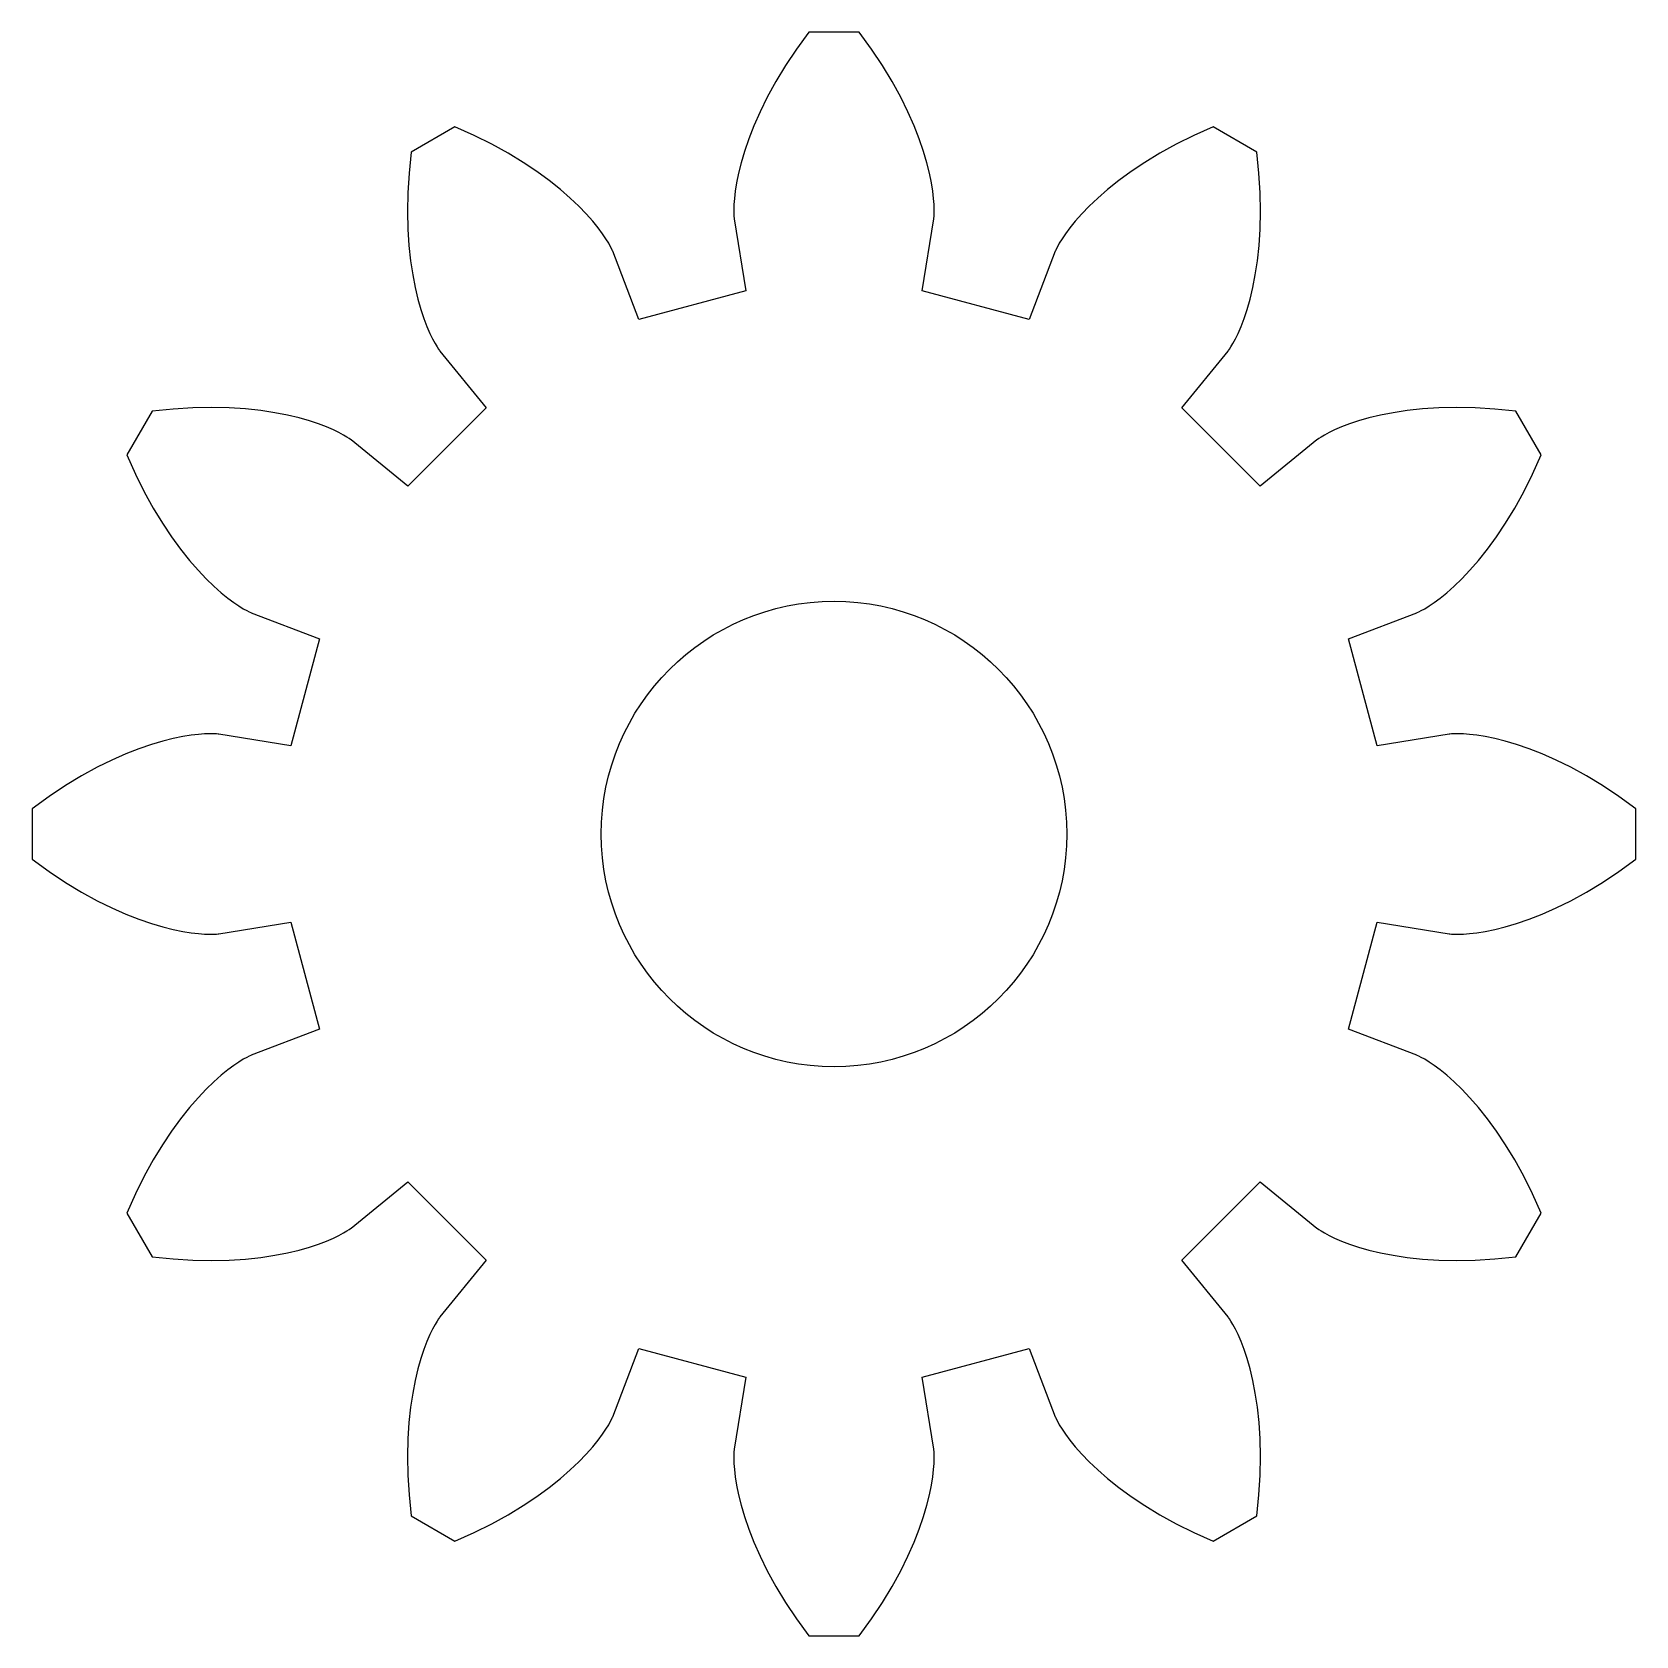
# Model space of a CAD drawing. Header units: millimetres. Extents: x -13.8 to 13.8, y -13.8 to 13.8.
import ezdxf

# ---------------------------------------------------------------- set-up
doc = ezdxf.new("R2010")
doc.units = ezdxf.units.MM

msp = doc.modelspace()

# ---------------------------------------------------------------- linework, layer by layer
at = {"color": 7, "linetype": 'Continuous', "lineweight": 25}
for p, q in [((-0.434, 13.782), (-0.646, 13.491)), ((0.434, 13.782), (-0.434, 13.782)), ((0.646, 13.491), (0.434, 13.782)), ((-0.646, 13.491), (-0.834, 13.206)), ((0.834, 13.206), (0.646, 13.491)), ((-0.834, 13.206), (-1.001, 12.931)), ((1.001, 12.931), (0.834, 13.206)), ((-1.001, 12.931), (-1.146, 12.666)), ((1.146, 12.666), (1.001, 12.931)), ((-1.271, 12.412), (-1.377, 12.172)), ((-1.146, 12.666), (-1.271, 12.412)), ((1.271, 12.412), (1.146, 12.666)), ((1.377, 12.172), (1.271, 12.412)), ((-6.516, 12.153), (-7.267, 11.719)), ((-6.186, 12.006), (-6.516, 12.153)), ((-1.377, 12.172), (-1.466, 11.945)), ((1.466, 11.945), (1.377, 12.172)), ((6.516, 12.153), (6.186, 12.006)), ((7.267, 11.719), (6.516, 12.153)), ((-5.881, 11.854), (-6.186, 12.006)), ((-5.599, 11.699), (-5.881, 11.854)), ((-1.466, 11.945), (-1.538, 11.732)), ((1.538, 11.732), (1.466, 11.945)), ((5.881, 11.854), (5.599, 11.699)), ((6.186, 12.006), (5.881, 11.854)), ((-7.267, 11.719), (-7.304, 11.36)), ((-5.341, 11.542), (-5.599, 11.699)), ((-1.538, 11.732), (-1.596, 11.536)), ((1.596, 11.536), (1.538, 11.732)), ((5.599, 11.699), (5.341, 11.542)), ((7.304, 11.36), (7.267, 11.719)), ((-7.304, 11.36), (-7.326, 11.02)), ((-5.106, 11.385), (-5.341, 11.542)), ((-4.893, 11.229), (-5.106, 11.385)), ((-1.641, 11.356), (-1.674, 11.194)), ((-1.596, 11.536), (-1.641, 11.356)), ((1.641, 11.356), (1.596, 11.536)), ((1.674, 11.194), (1.641, 11.356)), ((5.106, 11.385), (4.893, 11.229)), ((5.341, 11.542), (5.106, 11.385)), ((7.326, 11.02), (7.304, 11.36)), ((-4.703, 11.077), (-4.893, 11.229)), ((-4.534, 10.93), (-4.703, 11.077)), ((-1.698, 11.05), (-1.712, 10.924)), ((-1.674, 11.194), (-1.698, 11.05)), ((1.698, 11.05), (1.674, 11.194)), ((1.712, 10.924), (1.698, 11.05)), ((4.703, 11.077), (4.534, 10.93)), ((4.893, 11.229), (4.703, 11.077)), ((-7.326, 11.02), (-7.332, 10.698)), ((-4.386, 10.789), (-4.534, 10.93)), ((-4.257, 10.656), (-4.386, 10.789)), ((-1.72, 10.817), (-1.723, 10.729)), ((-1.712, 10.924), (-1.72, 10.817)), ((1.72, 10.817), (1.712, 10.924)), ((1.723, 10.729), (1.72, 10.817)), ((4.386, 10.789), (4.257, 10.656)), ((4.534, 10.93), (4.386, 10.789)), ((7.332, 10.698), (7.326, 11.02)), ((-7.332, 10.698), (-7.325, 10.396)), ((-4.147, 10.532), (-4.257, 10.656)), ((-4.055, 10.418), (-4.147, 10.532)), ((-1.723, 10.729), (-1.722, 10.661)), ((-1.722, 10.661), (-1.72, 10.612)), ((-1.72, 10.612), (-1.717, 10.583)), ((-1.717, 10.583), (-1.716, 10.574)), ((-1.716, 10.574), (-1.515, 9.333)), ((1.515, 9.333), (1.716, 10.574)), ((1.716, 10.574), (1.717, 10.583)), ((1.717, 10.583), (1.72, 10.612)), ((1.72, 10.612), (1.722, 10.661)), ((1.722, 10.661), (1.723, 10.729)), ((4.147, 10.532), (4.055, 10.418)), ((4.257, 10.656), (4.147, 10.532)), ((7.325, 10.396), (7.332, 10.698)), ((-7.325, 10.396), (-7.307, 10.114)), ((-3.979, 10.317), (-4.055, 10.418)), ((-3.919, 10.228), (-3.979, 10.317)), ((-3.872, 10.153), (-3.919, 10.228)), ((3.919, 10.228), (3.872, 10.153)), ((3.979, 10.317), (3.919, 10.228)), ((4.055, 10.418), (3.979, 10.317)), ((7.307, 10.114), (7.325, 10.396)), ((-7.307, 10.114), (-7.278, 9.852)), ((-3.839, 10.094), (-3.872, 10.153)), ((-3.817, 10.051), (-3.839, 10.094)), ((-3.805, 10.024), (-3.817, 10.051)), ((-3.801, 10.015), (-3.805, 10.024)), ((-3.355, 8.84), (-3.801, 10.015)), ((3.801, 10.015), (3.355, 8.84)), ((3.805, 10.024), (3.801, 10.015)), ((3.817, 10.051), (3.805, 10.024)), ((3.839, 10.094), (3.817, 10.051)), ((3.872, 10.153), (3.839, 10.094)), ((7.278, 9.852), (7.307, 10.114)), ((-7.278, 9.852), (-7.241, 9.612)), ((7.241, 9.612), (7.278, 9.852)), ((-7.241, 9.612), (-7.198, 9.392)), ((-7.198, 9.392), (-7.15, 9.193)), ((7.15, 9.193), (7.198, 9.392)), ((7.198, 9.392), (7.241, 9.612)), ((-7.15, 9.193), (-7.1, 9.014)), ((-1.515, 9.333), (-3.355, 8.84)), ((3.355, 8.84), (1.515, 9.333)), ((7.1, 9.014), (7.15, 9.193)), ((-7.1, 9.014), (-7.047, 8.857)), ((-7.047, 8.857), (-6.995, 8.721)), ((6.995, 8.721), (7.047, 8.857)), ((7.047, 8.857), (7.1, 9.014)), ((-6.995, 8.721), (-6.945, 8.604)), ((-6.945, 8.604), (-6.898, 8.508)), ((6.898, 8.508), (6.945, 8.604)), ((6.945, 8.604), (6.995, 8.721)), ((-6.898, 8.508), (-6.857, 8.43)), ((-6.857, 8.43), (-6.822, 8.372)), ((-6.822, 8.372), (-6.796, 8.331)), ((-6.796, 8.331), (-6.779, 8.307)), ((-6.779, 8.307), (-6.773, 8.299)), ((-6.773, 8.299), (-5.978, 7.326)), ((5.978, 7.326), (6.773, 8.299)), ((6.773, 8.299), (6.779, 8.307)), ((6.779, 8.307), (6.796, 8.331)), ((6.796, 8.331), (6.822, 8.372)), ((6.822, 8.372), (6.857, 8.43)), ((6.857, 8.43), (6.898, 8.508)), ((-11.719, 7.267), (-12.153, 6.516)), ((-11.36, 7.304), (-11.719, 7.267)), ((-11.02, 7.326), (-11.36, 7.304)), ((-10.698, 7.332), (-11.02, 7.326)), ((-10.396, 7.325), (-10.698, 7.332)), ((-10.114, 7.307), (-10.396, 7.325)), ((-9.852, 7.278), (-10.114, 7.307)), ((-9.612, 7.241), (-9.852, 7.278)), ((-9.392, 7.198), (-9.612, 7.241)), ((-9.193, 7.15), (-9.392, 7.198)), ((-5.978, 7.326), (-7.326, 5.978)), ((7.326, 5.978), (5.978, 7.326)), ((9.392, 7.198), (9.193, 7.15)), ((9.612, 7.241), (9.392, 7.198)), ((9.852, 7.278), (9.612, 7.241)), ((10.114, 7.307), (9.852, 7.278)), ((10.396, 7.325), (10.114, 7.307)), ((10.698, 7.332), (10.396, 7.325)), ((11.02, 7.326), (10.698, 7.332)), ((11.36, 7.304), (11.02, 7.326)), ((11.719, 7.267), (11.36, 7.304)), ((12.153, 6.516), (11.719, 7.267)), ((-9.014, 7.1), (-9.193, 7.15)), ((-8.857, 7.047), (-9.014, 7.1)), ((-8.721, 6.995), (-8.857, 7.047)), ((-8.604, 6.945), (-8.721, 6.995)), ((-8.508, 6.898), (-8.604, 6.945)), ((-8.43, 6.857), (-8.508, 6.898)), ((8.508, 6.898), (8.43, 6.857)), ((8.604, 6.945), (8.508, 6.898)), ((8.721, 6.995), (8.604, 6.945)), ((8.857, 7.047), (8.721, 6.995)), ((9.014, 7.1), (8.857, 7.047)), ((9.193, 7.15), (9.014, 7.1)), ((-8.372, 6.822), (-8.43, 6.857)), ((-8.331, 6.796), (-8.372, 6.822)), ((-8.307, 6.779), (-8.331, 6.796)), ((-8.299, 6.773), (-8.307, 6.779)), ((-7.326, 5.978), (-8.299, 6.773)), ((8.299, 6.773), (7.326, 5.978)), ((8.307, 6.779), (8.299, 6.773)), ((8.331, 6.796), (8.307, 6.779)), ((8.372, 6.822), (8.331, 6.796)), ((8.43, 6.857), (8.372, 6.822)), ((-12.153, 6.516), (-12.006, 6.186)), ((12.006, 6.186), (12.153, 6.516)), ((-12.006, 6.186), (-11.854, 5.881)), ((11.854, 5.881), (12.006, 6.186)), ((-11.854, 5.881), (-11.699, 5.599)), ((11.699, 5.599), (11.854, 5.881)), ((-11.699, 5.599), (-11.542, 5.341)), ((11.542, 5.341), (11.699, 5.599)), ((-11.542, 5.341), (-11.385, 5.106)), ((11.385, 5.106), (11.542, 5.341)), ((-11.385, 5.106), (-11.229, 4.893)), ((11.229, 4.893), (11.385, 5.106)), ((-11.229, 4.893), (-11.077, 4.703)), ((-11.077, 4.703), (-10.93, 4.534)), ((10.93, 4.534), (11.077, 4.703)), ((11.077, 4.703), (11.229, 4.893)), ((-10.93, 4.534), (-10.789, 4.386)), ((10.789, 4.386), (10.93, 4.534)), ((-10.789, 4.386), (-10.656, 4.257)), ((-10.656, 4.257), (-10.532, 4.147)), ((-10.532, 4.147), (-10.418, 4.055)), ((10.418, 4.055), (10.532, 4.147)), ((10.532, 4.147), (10.656, 4.257)), ((10.656, 4.257), (10.789, 4.386)), ((-10.418, 4.055), (-10.317, 3.979)), ((-10.317, 3.979), (-10.228, 3.919)), ((-10.228, 3.919), (-10.153, 3.872)), ((-10.153, 3.872), (-10.094, 3.839)), ((10.094, 3.839), (10.153, 3.872)), ((10.153, 3.872), (10.228, 3.919)), ((10.228, 3.919), (10.317, 3.979)), ((10.317, 3.979), (10.418, 4.055)), ((-10.094, 3.839), (-10.051, 3.817)), ((-10.051, 3.817), (-10.024, 3.805)), ((-10.024, 3.805), (-10.015, 3.801)), ((-10.015, 3.801), (-8.84, 3.355)), ((8.84, 3.355), (10.015, 3.801)), ((10.015, 3.801), (10.024, 3.805)), ((10.024, 3.805), (10.051, 3.817)), ((10.051, 3.817), (10.094, 3.839)), ((-8.84, 3.355), (-9.333, 1.515)), ((9.333, 1.515), (8.84, 3.355)), ((-11.194, 1.674), (-11.356, 1.641)), ((-11.05, 1.698), (-11.194, 1.674)), ((-10.924, 1.712), (-11.05, 1.698)), ((-10.817, 1.72), (-10.924, 1.712)), ((-10.729, 1.723), (-10.817, 1.72)), ((-10.661, 1.722), (-10.729, 1.723)), ((-10.612, 1.72), (-10.661, 1.722)), ((-10.583, 1.717), (-10.612, 1.72)), ((-10.574, 1.716), (-10.583, 1.717)), ((-9.333, 1.515), (-10.574, 1.716)), ((10.574, 1.716), (9.333, 1.515)), ((10.583, 1.717), (10.574, 1.716)), ((10.612, 1.72), (10.583, 1.717)), ((10.661, 1.722), (10.612, 1.72)), ((10.729, 1.723), (10.661, 1.722)), ((10.817, 1.72), (10.729, 1.723)), ((10.924, 1.712), (10.817, 1.72)), ((11.05, 1.698), (10.924, 1.712)), ((11.194, 1.674), (11.05, 1.698)), ((11.356, 1.641), (11.194, 1.674)), ((-11.945, 1.466), (-12.172, 1.377)), ((-11.732, 1.538), (-11.945, 1.466)), ((-11.536, 1.596), (-11.732, 1.538)), ((-11.356, 1.641), (-11.536, 1.596)), ((11.536, 1.596), (11.356, 1.641)), ((11.732, 1.538), (11.536, 1.596)), ((11.945, 1.466), (11.732, 1.538)), ((12.172, 1.377), (11.945, 1.466)), ((-12.666, 1.146), (-12.931, 1.001)), ((-12.412, 1.271), (-12.666, 1.146)), ((-12.172, 1.377), (-12.412, 1.271)), ((12.412, 1.271), (12.172, 1.377)), ((12.666, 1.146), (12.412, 1.271)), ((12.931, 1.001), (12.666, 1.146)), ((-13.206, 0.834), (-13.491, 0.646)), ((-12.931, 1.001), (-13.206, 0.834)), ((13.206, 0.834), (12.931, 1.001)), ((13.491, 0.646), (13.206, 0.834)), ((-13.491, 0.646), (-13.782, 0.434)), ((13.782, 0.434), (13.491, 0.646)), ((-13.782, 0.434), (-13.782, -0.434)), ((13.782, -0.434), (13.782, 0.434)), ((-13.782, -0.434), (-13.491, -0.646)), ((13.491, -0.646), (13.782, -0.434)), ((-13.491, -0.646), (-13.206, -0.834)), ((13.206, -0.834), (13.491, -0.646)), ((-13.206, -0.834), (-12.931, -1.001)), ((-12.931, -1.001), (-12.666, -1.146)), ((12.666, -1.146), (12.931, -1.001)), ((12.931, -1.001), (13.206, -0.834)), ((-12.666, -1.146), (-12.412, -1.271)), ((-12.412, -1.271), (-12.172, -1.377)), ((-12.172, -1.377), (-11.945, -1.466)), ((11.945, -1.466), (12.172, -1.377)), ((12.172, -1.377), (12.412, -1.271)), ((12.412, -1.271), (12.666, -1.146)), ((-11.945, -1.466), (-11.732, -1.538)), ((-11.732, -1.538), (-11.536, -1.596)), ((-11.536, -1.596), (-11.356, -1.641)), ((-11.356, -1.641), (-11.194, -1.674)), ((-10.574, -1.716), (-9.333, -1.515)), ((-9.333, -1.515), (-8.84, -3.355)), ((8.84, -3.355), (9.333, -1.515)), ((9.333, -1.515), (10.574, -1.716)), ((11.194, -1.674), (11.356, -1.641)), ((11.356, -1.641), (11.536, -1.596)), ((11.536, -1.596), (11.732, -1.538)), ((11.732, -1.538), (11.945, -1.466)), ((-11.194, -1.674), (-11.05, -1.698)), ((-11.05, -1.698), (-10.924, -1.712)), ((-10.924, -1.712), (-10.817, -1.72)), ((-10.817, -1.72), (-10.729, -1.723)), ((-10.729, -1.723), (-10.661, -1.722)), ((-10.661, -1.722), (-10.612, -1.72)), ((-10.612, -1.72), (-10.583, -1.717)), ((-10.583, -1.717), (-10.574, -1.716)), ((10.574, -1.716), (10.583, -1.717)), ((10.583, -1.717), (10.612, -1.72)), ((10.612, -1.72), (10.661, -1.722)), ((10.661, -1.722), (10.729, -1.723)), ((10.729, -1.723), (10.817, -1.72)), ((10.817, -1.72), (10.924, -1.712)), ((10.924, -1.712), (11.05, -1.698)), ((11.05, -1.698), (11.194, -1.674)), ((-8.84, -3.355), (-10.015, -3.801)), ((10.015, -3.801), (8.84, -3.355)), ((-10.094, -3.839), (-10.153, -3.872)), ((-10.051, -3.817), (-10.094, -3.839)), ((-10.024, -3.805), (-10.051, -3.817)), ((-10.015, -3.801), (-10.024, -3.805)), ((10.024, -3.805), (10.015, -3.801)), ((10.051, -3.817), (10.024, -3.805)), ((10.094, -3.839), (10.051, -3.817)), ((10.153, -3.872), (10.094, -3.839)), ((-10.418, -4.055), (-10.532, -4.147)), ((-10.317, -3.979), (-10.418, -4.055)), ((-10.228, -3.919), (-10.317, -3.979)), ((-10.153, -3.872), (-10.228, -3.919)), ((10.228, -3.919), (10.153, -3.872)), ((10.317, -3.979), (10.228, -3.919)), ((10.418, -4.055), (10.317, -3.979)), ((10.532, -4.147), (10.418, -4.055)), ((-10.789, -4.386), (-10.93, -4.534)), ((-10.656, -4.257), (-10.789, -4.386)), ((-10.532, -4.147), (-10.656, -4.257)), ((10.656, -4.257), (10.532, -4.147)), ((10.789, -4.386), (10.656, -4.257)), ((10.93, -4.534), (10.789, -4.386)), ((-10.93, -4.534), (-11.077, -4.703)), ((11.077, -4.703), (10.93, -4.534)), ((-11.229, -4.893), (-11.385, -5.106)), ((-11.077, -4.703), (-11.229, -4.893)), ((11.229, -4.893), (11.077, -4.703)), ((11.385, -5.106), (11.229, -4.893)), ((-11.385, -5.106), (-11.542, -5.341)), ((11.542, -5.341), (11.385, -5.106)), ((-11.542, -5.341), (-11.699, -5.599)), ((11.699, -5.599), (11.542, -5.341)), ((-11.699, -5.599), (-11.854, -5.881)), ((11.854, -5.881), (11.699, -5.599)), ((-11.854, -5.881), (-12.006, -6.186)), ((-8.299, -6.773), (-7.326, -5.978)), ((-7.326, -5.978), (-5.978, -7.326)), ((5.978, -7.326), (7.326, -5.978)), ((7.326, -5.978), (8.299, -6.773)), ((12.006, -6.186), (11.854, -5.881)), ((-12.006, -6.186), (-12.153, -6.516)), ((12.153, -6.516), (12.006, -6.186)), ((-12.153, -6.516), (-11.719, -7.267)), ((11.719, -7.267), (12.153, -6.516)), ((-8.508, -6.898), (-8.43, -6.857)), ((-8.43, -6.857), (-8.372, -6.822)), ((-8.372, -6.822), (-8.331, -6.796)), ((-8.331, -6.796), (-8.307, -6.779)), ((-8.307, -6.779), (-8.299, -6.773)), ((8.299, -6.773), (8.307, -6.779)), ((8.307, -6.779), (8.331, -6.796)), ((8.331, -6.796), (8.372, -6.822)), ((8.372, -6.822), (8.43, -6.857)), ((8.43, -6.857), (8.508, -6.898)), ((-9.392, -7.198), (-9.193, -7.15)), ((-9.193, -7.15), (-9.014, -7.1)), ((-9.014, -7.1), (-8.857, -7.047)), ((-8.857, -7.047), (-8.721, -6.995)), ((-8.721, -6.995), (-8.604, -6.945)), ((-8.604, -6.945), (-8.508, -6.898)), ((8.508, -6.898), (8.604, -6.945)), ((8.604, -6.945), (8.721, -6.995)), ((8.721, -6.995), (8.857, -7.047)), ((8.857, -7.047), (9.014, -7.1)), ((9.014, -7.1), (9.193, -7.15)), ((9.193, -7.15), (9.392, -7.198)), ((-11.719, -7.267), (-11.36, -7.304)), ((-11.36, -7.304), (-11.02, -7.326)), ((-11.02, -7.326), (-10.698, -7.332)), ((-10.698, -7.332), (-10.396, -7.325)), ((-10.396, -7.325), (-10.114, -7.307)), ((-10.114, -7.307), (-9.852, -7.278)), ((-9.852, -7.278), (-9.612, -7.241)), ((-9.612, -7.241), (-9.392, -7.198)), ((-5.978, -7.326), (-6.773, -8.299)), ((6.773, -8.299), (5.978, -7.326)), ((9.392, -7.198), (9.612, -7.241)), ((9.612, -7.241), (9.852, -7.278)), ((9.852, -7.278), (10.114, -7.307)), ((10.114, -7.307), (10.396, -7.325)), ((10.396, -7.325), (10.698, -7.332)), ((10.698, -7.332), (11.02, -7.326)), ((11.02, -7.326), (11.36, -7.304)), ((11.36, -7.304), (11.719, -7.267)), ((-6.898, -8.508), (-6.945, -8.604)), ((-6.857, -8.43), (-6.898, -8.508)), ((-6.822, -8.372), (-6.857, -8.43)), ((-6.796, -8.331), (-6.822, -8.372)), ((-6.779, -8.307), (-6.796, -8.331)), ((-6.773, -8.299), (-6.779, -8.307)), ((6.779, -8.307), (6.773, -8.299)), ((6.796, -8.331), (6.779, -8.307)), ((6.822, -8.372), (6.796, -8.331)), ((6.857, -8.43), (6.822, -8.372)), ((6.898, -8.508), (6.857, -8.43)), ((6.945, -8.604), (6.898, -8.508)), ((-6.995, -8.721), (-7.047, -8.857)), ((-6.945, -8.604), (-6.995, -8.721)), ((6.995, -8.721), (6.945, -8.604)), ((7.047, -8.857), (6.995, -8.721)), ((-7.1, -9.014), (-7.15, -9.193)), ((-7.047, -8.857), (-7.1, -9.014)), ((-3.801, -10.015), (-3.355, -8.84)), ((-3.355, -8.84), (-1.515, -9.333)), ((1.515, -9.333), (3.355, -8.84)), ((3.355, -8.84), (3.801, -10.015)), ((7.1, -9.014), (7.047, -8.857)), ((7.15, -9.193), (7.1, -9.014)), ((-7.15, -9.193), (-7.198, -9.392)), ((-1.515, -9.333), (-1.716, -10.574)), ((1.716, -10.574), (1.515, -9.333)), ((7.198, -9.392), (7.15, -9.193)), ((-7.241, -9.612), (-7.278, -9.852)), ((-7.198, -9.392), (-7.241, -9.612)), ((7.241, -9.612), (7.198, -9.392)), ((7.278, -9.852), (7.241, -9.612)), ((-7.278, -9.852), (-7.307, -10.114)), ((7.307, -10.114), (7.278, -9.852)), ((-7.307, -10.114), (-7.325, -10.396)), ((-3.919, -10.228), (-3.872, -10.153)), ((-3.872, -10.153), (-3.839, -10.094)), ((-3.839, -10.094), (-3.817, -10.051)), ((-3.817, -10.051), (-3.805, -10.024)), ((-3.805, -10.024), (-3.801, -10.015)), ((3.801, -10.015), (3.805, -10.024)), ((3.805, -10.024), (3.817, -10.051)), ((3.817, -10.051), (3.839, -10.094)), ((3.839, -10.094), (3.872, -10.153)), ((3.872, -10.153), (3.919, -10.228)), ((7.325, -10.396), (7.307, -10.114)), ((-7.325, -10.396), (-7.332, -10.698)), ((-4.147, -10.532), (-4.055, -10.418)), ((-4.055, -10.418), (-3.979, -10.317)), ((-3.979, -10.317), (-3.919, -10.228)), ((3.919, -10.228), (3.979, -10.317)), ((3.979, -10.317), (4.055, -10.418)), ((4.055, -10.418), (4.147, -10.532)), ((7.332, -10.698), (7.325, -10.396)), ((-7.332, -10.698), (-7.326, -11.02)), ((-4.386, -10.789), (-4.257, -10.656)), ((-4.257, -10.656), (-4.147, -10.532)), ((-1.722, -10.661), (-1.723, -10.729)), ((-1.723, -10.729), (-1.72, -10.817)), ((-1.72, -10.612), (-1.722, -10.661)), ((-1.717, -10.583), (-1.72, -10.612)), ((-1.716, -10.574), (-1.717, -10.583)), ((1.717, -10.583), (1.716, -10.574)), ((1.72, -10.612), (1.717, -10.583)), ((1.722, -10.661), (1.72, -10.612)), ((1.72, -10.817), (1.723, -10.729)), ((1.723, -10.729), (1.722, -10.661)), ((4.147, -10.532), (4.257, -10.656)), ((4.257, -10.656), (4.386, -10.789)), ((7.326, -11.02), (7.332, -10.698)), ((-7.326, -11.02), (-7.304, -11.36)), ((-4.703, -11.077), (-4.534, -10.93)), ((-4.534, -10.93), (-4.386, -10.789)), ((-1.72, -10.817), (-1.712, -10.924)), ((-1.712, -10.924), (-1.698, -11.05)), ((1.698, -11.05), (1.712, -10.924)), ((1.712, -10.924), (1.72, -10.817)), ((4.386, -10.789), (4.534, -10.93)), ((4.534, -10.93), (4.703, -11.077)), ((7.304, -11.36), (7.326, -11.02)), ((-5.106, -11.385), (-4.893, -11.229)), ((-4.893, -11.229), (-4.703, -11.077)), ((-1.698, -11.05), (-1.674, -11.194)), ((-1.674, -11.194), (-1.641, -11.356)), ((1.641, -11.356), (1.674, -11.194)), ((1.674, -11.194), (1.698, -11.05)), ((4.703, -11.077), (4.893, -11.229)), ((4.893, -11.229), (5.106, -11.385)), ((-7.304, -11.36), (-7.267, -11.719)), ((-5.599, -11.699), (-5.341, -11.542)), ((-5.341, -11.542), (-5.106, -11.385)), ((-1.641, -11.356), (-1.596, -11.536)), ((-1.596, -11.536), (-1.538, -11.732)), ((1.538, -11.732), (1.596, -11.536)), ((1.596, -11.536), (1.641, -11.356)), ((5.106, -11.385), (5.341, -11.542)), ((5.341, -11.542), (5.599, -11.699)), ((7.267, -11.719), (7.304, -11.36)), ((-7.267, -11.719), (-6.516, -12.153)), ((-5.881, -11.854), (-5.599, -11.699)), ((-1.538, -11.732), (-1.466, -11.945)), ((1.466, -11.945), (1.538, -11.732)), ((5.599, -11.699), (5.881, -11.854)), ((6.516, -12.153), (7.267, -11.719)), ((-6.516, -12.153), (-6.186, -12.006)), ((-6.186, -12.006), (-5.881, -11.854)), ((-1.466, -11.945), (-1.377, -12.172)), ((1.377, -12.172), (1.466, -11.945)), ((5.881, -11.854), (6.186, -12.006)), ((6.186, -12.006), (6.516, -12.153)), ((-1.377, -12.172), (-1.271, -12.412)), ((1.271, -12.412), (1.377, -12.172)), ((-1.271, -12.412), (-1.146, -12.666)), ((-1.146, -12.666), (-1.001, -12.931)), ((1.001, -12.931), (1.146, -12.666)), ((1.146, -12.666), (1.271, -12.412)), ((-1.001, -12.931), (-0.834, -13.206)), ((0.834, -13.206), (1.001, -12.931)), ((-0.834, -13.206), (-0.646, -13.491)), ((0.646, -13.491), (0.834, -13.206)), ((-0.646, -13.491), (-0.434, -13.782)), ((0.434, -13.782), (0.646, -13.491)), ((-0.434, -13.782), (0.434, -13.782))]:
    msp.add_line(p, q, dxfattribs=at)
msp.add_circle((0, 0), 4, dxfattribs=at)

doc.saveas('drawing.dxf')
